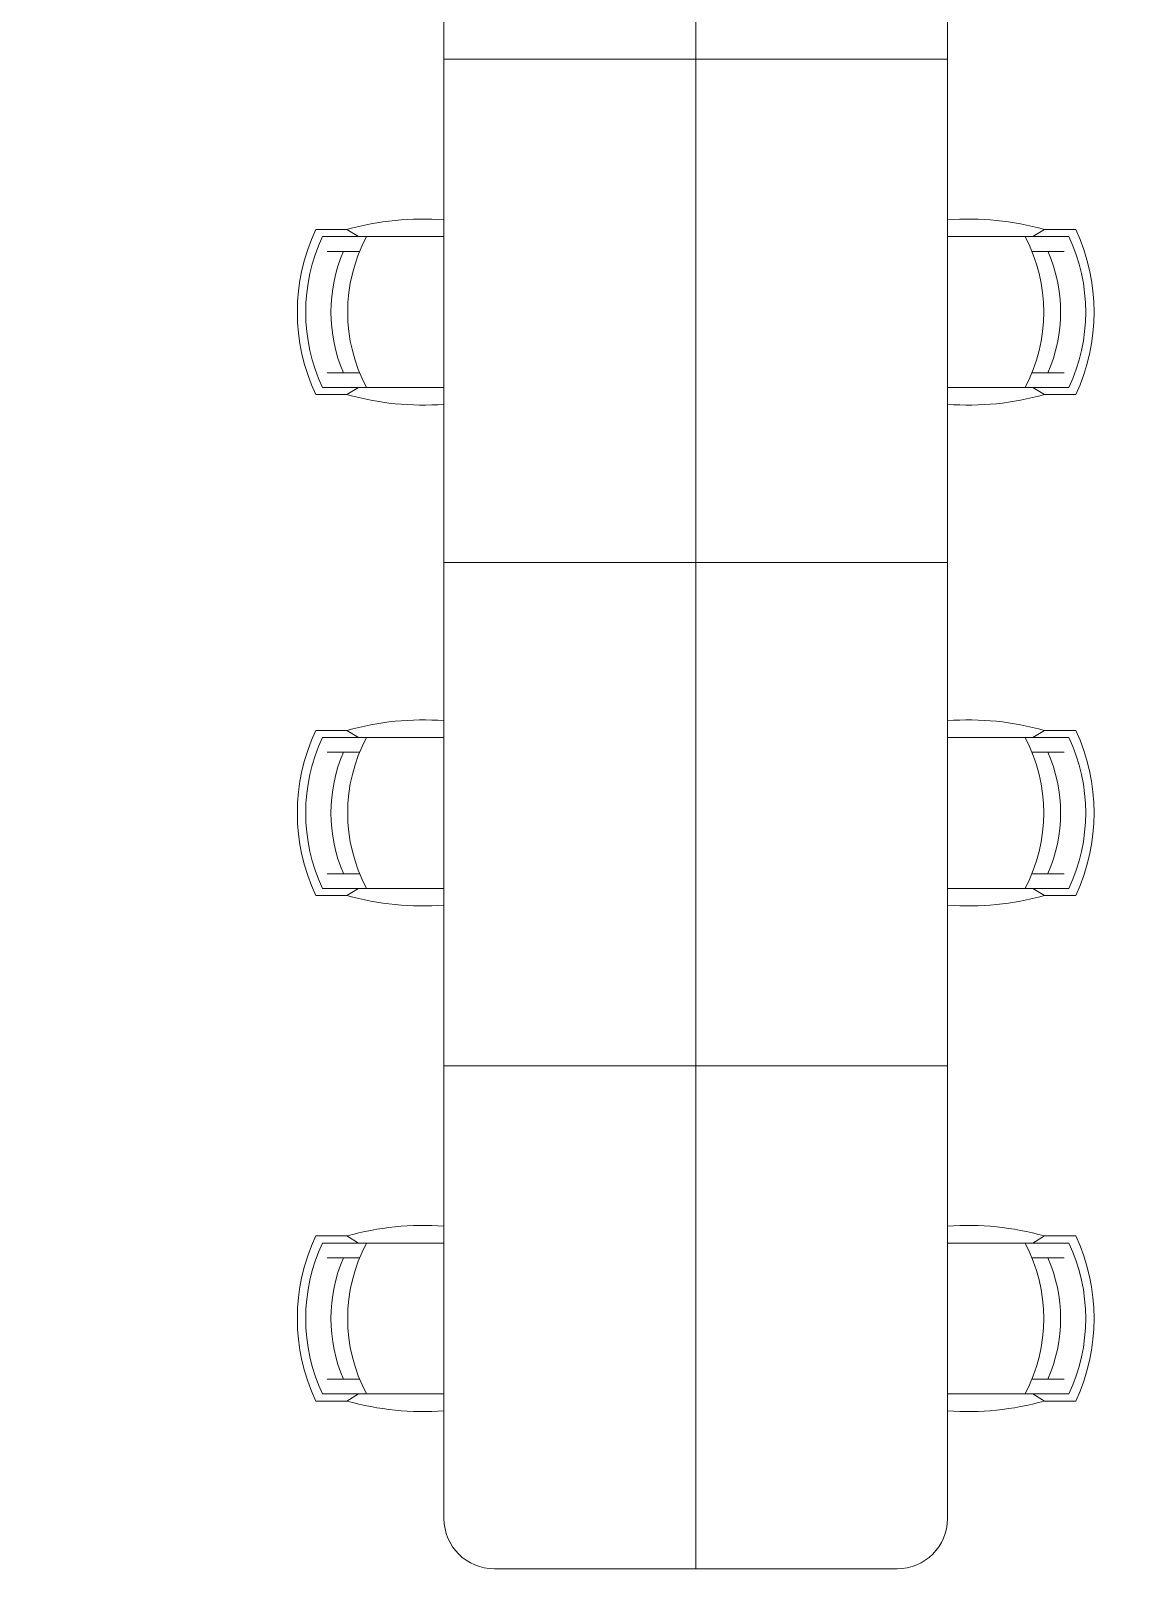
# Model space of a CAD drawing. Header units: millimetres. Extents: x -81374 to 485233, y -39075 to 157313.
# Drawn here: x 41221 to 44469, y 34341 to 38947 of the extents above; entities that cross this region are included whole.
import ezdxf
from ezdxf.enums import TextEntityAlignment as Align

# ---------------------------------------------------------------- set-up
doc = ezdxf.new("R2010")
doc.units = ezdxf.units.MM
doc.layers.add('G-IMPT', color=8, linetype='Continuous', lineweight=5)
doc.layers.add('ID - MODULAR', color=44, linetype='Continuous', lineweight=5)
doc.styles.get("Standard").update_dxf_attribs({"font": 'arial.ttf'})

# ---------------------------------------------------------------- blocks, each defined once
blk = doc.blocks.new('floor plan 1')
at = {"layer": 'G-IMPT', "color": 8, "ltscale": 500}
for p, q in [((14969.2, -73437.9), (14369.2, -73437.9)), ((14969.2, -74937.9), (14969.2, -73437.9)), ((14969.2, -73437.9), (15569.2, -73437.9)), ((14969.2, -74937.9), (14969.2, -73437.9)), ((14219.2, -73587.9), (14219.2, -74937.9)), ((15719.2, -73587.9), (15719.2, -74937.9)), ((13837.1, -73938.4), (13930.2, -73938.4)), ((13857.4, -73959.5), (13988.1, -73959.5)), ((13964.5, -73959.5), (13930.2, -73938.4)), ((13966.2, -73959.5), (13964.5, -73959.5)), ((14219.2, -73959.5), (13988.1, -73959.5)), ((15719.2, -73959.5), (15950.3, -73959.5)), ((16081.1, -73959.5), (15950.3, -73959.5)), ((15972.3, -73959.5), (15974, -73959.5)), ((15974, -73959.5), (16008.2, -73938.4)), ((16101.3, -73938.4), (16008.2, -73938.4)), ((13930.2, -74430.4), (13837.1, -74430.4)), ((13988.1, -74409.2), (13857.4, -74409.2)), ((13964.5, -74409.2), (13930.2, -74430.4)), ((13966.2, -74409.2), (13964.5, -74409.2)), ((13988.1, -74409.2), (14219.2, -74409.2)), ((15950.3, -74409.2), (15719.2, -74409.2)), ((15950.3, -74409.2), (16081.1, -74409.2)), ((15972.3, -74409.2), (15974, -74409.2)), ((15974, -74409.2), (16008.2, -74430.4)), ((16008.2, -74430.4), (16101.3, -74430.4)), ((14219.2, -76437.9), (14219.2, -74937.9)), ((14219.2, -74937.9), (14969.2, -74937.9)), ((14219.2, -74937.9), (14969.2, -74937.9)), ((15719.2, -74937.9), (14969.2, -74937.9)), ((14969.2, -74937.9), (14969.2, -76437.9)), ((14969.2, -74937.9), (14969.2, -76437.9)), ((15719.2, -74937.9), (14969.2, -74937.9)), ((15719.2, -76437.9), (15719.2, -74937.9)), ((13930.2, -75445.4), (13837.1, -75445.4)), ((13964.5, -75466.5), (13930.2, -75445.4)), ((15974, -75466.5), (16008.2, -75445.4)), ((16008.2, -75445.4), (16101.3, -75445.4)), ((13988.1, -75466.5), (13857.4, -75466.5)), ((13966.2, -75466.5), (13964.5, -75466.5)), ((13988.1, -75466.5), (14219.2, -75466.5)), ((15950.3, -75466.5), (15719.2, -75466.5)), ((15950.3, -75466.5), (16081.1, -75466.5)), ((15972.3, -75466.5), (15974, -75466.5)), ((13837.1, -75937.4), (13930.2, -75937.4)), ((13857.4, -75916.2), (13988.1, -75916.2)), ((13964.5, -75916.2), (13930.2, -75937.4)), ((13966.2, -75916.2), (13964.5, -75916.2)), ((14219.2, -75916.2), (13988.1, -75916.2)), ((15719.2, -75916.2), (15950.3, -75916.2)), ((16081.1, -75916.2), (15950.3, -75916.2)), ((15972.3, -75916.2), (15974, -75916.2)), ((15974, -75916.2), (16008.2, -75937.4)), ((16101.3, -75937.4), (16008.2, -75937.4)), ((14969.2, -76437.9), (14219.2, -76437.9)), ((14219.2, -76437.9), (14219.2, -77937.9)), ((14969.2, -76437.9), (14219.2, -76437.9)), ((14969.2, -76437.9), (15719.2, -76437.9)), ((14969.2, -77937.9), (14969.2, -76437.9)), ((14969.2, -76437.9), (15719.2, -76437.9)), ((14969.2, -77937.9), (14969.2, -76437.9)), ((15719.2, -76437.9), (15719.2, -77937.9)), ((13837.1, -76938.4), (13930.2, -76938.4)), ((13857.4, -76959.5), (13988.1, -76959.5)), ((13964.5, -76959.5), (13930.2, -76938.4)), ((13966.2, -76959.5), (13964.5, -76959.5)), ((14219.2, -76959.5), (13988.1, -76959.5)), ((15719.2, -76959.5), (15950.3, -76959.5)), ((16081.1, -76959.5), (15950.3, -76959.5)), ((15972.3, -76959.5), (15974, -76959.5)), ((15974, -76959.5), (16008.2, -76938.4)), ((16101.3, -76938.4), (16008.2, -76938.4)), ((13988.1, -77409.2), (13857.4, -77409.2)), ((13964.5, -77409.2), (13930.2, -77430.4)), ((13966.2, -77409.2), (13964.5, -77409.2)), ((13988.1, -77409.2), (14219.2, -77409.2)), ((15950.3, -77409.2), (15719.2, -77409.2)), ((15950.3, -77409.2), (16081.1, -77409.2)), ((15972.3, -77409.2), (15974, -77409.2)), ((15974, -77409.2), (16008.2, -77430.4)), ((13930.2, -77430.4), (13837.1, -77430.4)), ((16008.2, -77430.4), (16101.3, -77430.4)), ((14219.2, -77937.9), (14969.2, -77937.9)), ((14219.2, -79437.9), (14219.2, -77937.9)), ((14219.2, -77937.9), (14969.2, -77937.9)), ((15719.2, -77937.9), (14969.2, -77937.9)), ((15719.2, -77937.9), (14969.2, -77937.9)), ((14969.2, -77937.9), (14969.2, -79437.9)), ((14969.2, -77937.9), (14969.2, -79437.9)), ((15719.2, -79437.9), (15719.2, -77937.9))]:
    blk.add_line(p, q, dxfattribs=at)
at = {"layer": 'G-IMPT', "color": 8, "ltscale": 500, "extrusion": (0, 0, -1)}
for p, q in [((13871.3, -74003.3), (13967.7, -74003.3)), ((16067.2, -74003.3), (15970.7, -74003.3)), ((13871.3, -74365.4), (13967.7, -74365.4)), ((16067.2, -74365.4), (15970.7, -74365.4)), ((13871.3, -75510.3), (13967.7, -75510.3)), ((16067.2, -75510.3), (15970.7, -75510.3)), ((13871.3, -75872.4), (13967.7, -75872.4)), ((16067.2, -75872.4), (15970.7, -75872.4)), ((13871.3, -77003.3), (13967.7, -77003.3)), ((16067.2, -77003.3), (15970.7, -77003.3)), ((13871.3, -77365.4), (13967.7, -77365.4)), ((16067.2, -77365.4), (15970.7, -77365.4))]:
    blk.add_line(p, q, dxfattribs=at)
at = {"layer": 'G-IMPT', "color": 8, "ltscale": 500}
for centre, start, end in [((14369.2, -73587.9), 90, 180), ((15569.2, -73587.9), 0, 90)]:
    blk.add_arc(centre, 150, start, end, dxfattribs=at)
for centre, major_axis, start_param, end_param in [((14157.6, -74745.5), (838.5, 0), 1.49727, 1.845387), ((14363.2, -74184.4), (580.8, 0), 2.704257, 3.578932), ((14338.3, -74184.4), (-530.9, 0), -0.437348, 0.437328), ((14413.2, -74184.4), (480.9, 0), 2.65511, 3.628104), ((14338.3, -74184.4), (-455.9, 0), -0.408385, 0.408365), ((14157.6, -73623.2), (838.5, 0), 4.437818, 4.785935), ((15780.8, -76252.5), (-838.5, 0), 4.437818, 4.785935), ((15575.2, -75691.4), (-580.8, 0), 2.704257, 3.578932), ((15525.2, -75691.4), (-480.9, 0), 2.65511, 3.628104), ((15600.2, -75691.4), (530.9, 0), -0.437348, 0.437328), ((15600.2, -75691.4), (455.9, 0), -0.408385, 0.408365), ((15780.8, -75130.2), (-838.5, 0), 1.49727, 1.845387), ((14157.6, -77745.5), (838.5, 0), 1.49727, 1.845387), ((14363.2, -77184.4), (580.8, 0), 2.704257, 3.578932), ((14338.3, -77184.4), (-530.9, 0), -0.437348, 0.437328), ((14413.2, -77184.4), (480.9, 0), 2.65511, 3.628104), ((14338.3, -77184.4), (-455.9, 0), -0.408385, 0.408365), ((14157.6, -76623.2), (838.5, 0), 4.437818, 4.785935)]:
    blk.add_ellipse(centre, major_axis=major_axis, ratio=1, start_param=start_param, end_param=end_param, dxfattribs=at)
at = {"layer": 'G-IMPT', "color": 8, "ltscale": 500, "extrusion": (0, 0, -1)}
for centre, major_axis, start_param, end_param in [((15780.8, -74745.5), (-838.5, 0), 1.49727, 1.845387), ((15525.2, -74184.4), (-480.9, 0), 2.65511, 3.628104), ((15600.2, -74184.4), (530.9, 0), -0.437348, 0.437328), ((15575.2, -74184.4), (-580.8, 0), 2.704257, 3.578932), ((15600.2, -74184.4), (455.9, 0), -0.408385, 0.408365), ((15780.8, -73623.2), (-838.5, 0), 4.437818, 4.785935), ((14363.2, -75691.4), (580.8, 0), 2.704257, 3.578932), ((14157.6, -76252.5), (838.5, 0), 4.437818, 4.785935), ((14338.3, -75691.4), (-530.9, 0), -0.437348, 0.437328), ((14413.2, -75691.4), (480.9, 0), 2.65511, 3.628104), ((14338.3, -75691.4), (-455.9, 0), -0.408385, 0.408365), ((14157.6, -75130.2), (838.5, 0), 1.49727, 1.845387), ((15780.8, -77745.5), (-838.5, 0), 1.49727, 1.845387), ((15525.2, -77184.4), (-480.9, 0), 2.65511, 3.628104), ((15600.2, -77184.4), (530.9, 0), -0.437348, 0.437328), ((15575.2, -77184.4), (-580.8, 0), 2.704257, 3.578932), ((15600.2, -77184.4), (455.9, 0), -0.408385, 0.408365), ((15780.8, -76623.2), (-838.5, 0), 4.437818, 4.785935)]:
    blk.add_ellipse(centre, major_axis=major_axis, ratio=1, start_param=start_param, end_param=end_param, dxfattribs=at)
at = {"layer": 'ID - MODULAR', "color": 8, "ltscale": 500}
blk.add_arc((11420.4, -71220.8), 9842.1, 158.92407, 26.97429, dxfattribs=at)
at = {"layer": 'G-IMPT', "color": 8, "ltscale": 500}
for rotation, p in [(359.9992, (39680.6, -4989.6, 0)), (359.9992, (35886.7, -10139.3, 0)), (270.0008, (28873.3, -20643.5, 0)), (359.9992, (11975.3, -26935.4, 0)), (359.9992, (15267.6, -26935.4, 0)), (359.9992, (26686.3, -26987.7, 0)), (270.0008, (15861.1, -28615, 0)), (89.9992, (23697.8, -33300.6, 0)), (89.9992, (23597.9, -35337.7, 0)), (89.9992, (23597.9, -37388.3, 0)), (359.9992, (13750.4, -37781.5, 0)), (89.9992, (23697.8, -40746.8, 0)), (89.9992, (23597.8, -44302.5, 0)), (89.9992, (23597.8, -46399.1, 0)), (89.9992, (23697.8, -48339.8, 0)), (89.9992, (23697.8, -54280, 0)), (359.9992, (27418.1, -55702.4, 0)), (89.9992, (9671.9, -65856.5, 0)), (359.9992, (4684.1, -67403.4, 0)), (359.9992, (8737.2, -67403.4, 0))]:
    blk.add_attdef('PARTITIONTYPE', text='', height=200, rotation=rotation, dxfattribs=at).set_placement(p, align=Align.MIDDLE_CENTER)

msp = doc.modelspace()

# ---------------------------------------------------------------- block references
at = {"linetype": 'Continuous', "rotation": 180}
msp.add_blockref('floor plan 1', (58170.8, -39075.4), dxfattribs=at)

doc.saveas('drawing.dxf')
